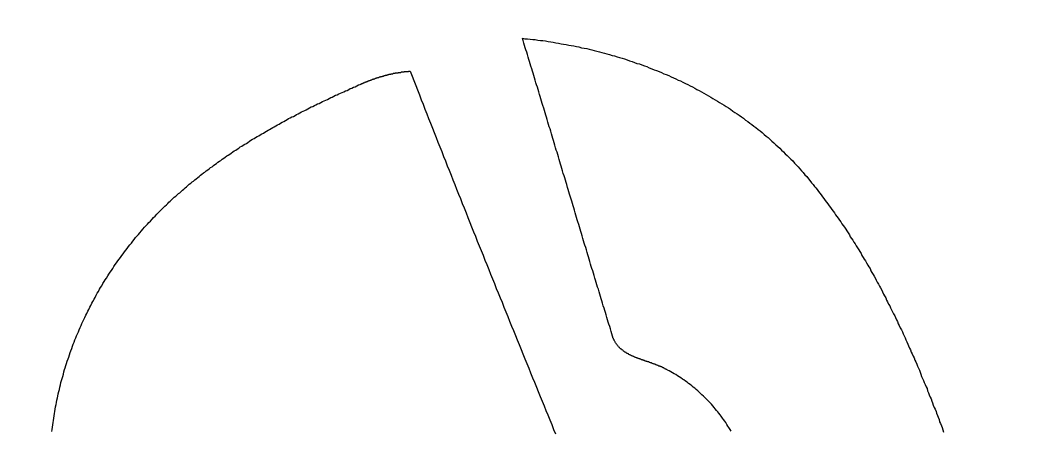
# Model space of a CAD drawing. Extents: x 0 to 712, y 0 to 505.
# Drawn here: x 155.54 to 165.44, y 428.98 to 432.96 of the extents above; entities that cross this region are included whole.
import ezdxf

# ---------------------------------------------------------------- set-up
doc = ezdxf.new("R2010")
doc.units = 0
doc.layers.add('GRAVIRANJE', color=3, linetype='CONTINUOUS')
doc.layers.add('IZREZ', color=7, linetype='CONTINUOUS')

msp = doc.modelspace()

# ---------------------------------------------------------------- linework, layer by layer
at = {"layer": 'GRAVIRANJE'}
for points in [[(162.4322, 428.9771), (162.4222, 428.9946), (162.4122, 429.012), (162.4022, 429.025), (162.3917, 429.0425), (162.3813, 429.0599), (162.3708, 429.073), (162.3599, 429.0904), (162.349, 429.1035), (162.3377, 429.1209), (162.3264, 429.1339), (162.3146, 429.1514), (162.3033, 429.1644), (162.2911, 429.1775), (162.2793, 429.1949), (162.2671, 429.208), (162.2549, 429.2211), (162.2423, 429.2385), (162.2297, 429.2516), (162.2166, 429.2646), (162.204, 429.2777), (162.1909, 429.2908), (162.1774, 429.3038), (162.1639, 429.3169), (162.1504, 429.33), (162.1365, 429.343), (162.1225, 429.3561), (162.1086, 429.3692), (162.0942, 429.3822), (162.0798, 429.3953), (162.0654, 429.404), (162.0506, 429.4171), (162.0363, 429.4302), (162.021, 429.4389), (162.0062, 429.4519), (161.991, 429.4606), (161.9753, 429.4737), (161.96, 429.4824), (161.9444, 429.4955), (161.9282, 429.5042), (161.9126, 429.5129), (161.8964, 429.526), (161.8803, 429.5347), (161.8638, 429.5434), (161.8472, 429.5521), (161.8307, 429.5608), (161.8141, 429.5695), (161.8098, 429.5739), (161.8054, 429.5739), (161.801, 429.5783), (161.7967, 429.5783), (161.7923, 429.5826), (161.788, 429.5826), (161.7832, 429.587), (161.7788, 429.5913), (161.774, 429.5913), (161.7697, 429.5957), (161.7649, 429.5957), (161.7601, 429.6), (161.7553, 429.6), (161.7505, 429.6044), (161.7457, 429.6044), (161.7409, 429.6087), (161.7361, 429.6087), (161.7313, 429.6087), (161.7261, 429.6131), (161.7213, 429.6131), (161.7165, 429.6175), (161.7113, 429.6175), (161.7065, 429.6218), (161.7013, 429.6218), (161.6961, 429.6262), (161.6913, 429.6262), (161.686, 429.6262), (161.6808, 429.6305), (161.676, 429.6305), (161.6708, 429.6349), (161.6656, 429.6349), (161.6603, 429.6392), (161.6551, 429.6392), (161.6499, 429.6392), (161.6447, 429.6436), (161.6394, 429.6436), (161.6342, 429.648), (161.629, 429.648), (161.6238, 429.648), (161.6185, 429.6523), (161.6133, 429.6523), (161.6081, 429.6567), (161.6028, 429.6567), (161.5976, 429.6567), (161.5924, 429.661), (161.5872, 429.661), (161.5819, 429.6654), (161.5767, 429.6654), (161.5715, 429.6697), (161.5663, 429.6697), (161.561, 429.6697), (161.5558, 429.6741), (161.5506, 429.6741), (161.5458, 429.6784), (161.5406, 429.6784), (161.5353, 429.6828), (161.5301, 429.6828), (161.5249, 429.6828), (161.5201, 429.6872), (161.5149, 429.6872), (161.5096, 429.6915), (161.5048, 429.6915), (161.4996, 429.6959), (161.4948, 429.6959), (161.49, 429.7002), (161.4848, 429.7002), (161.48, 429.7046), (161.4752, 429.7046), (161.47, 429.7089), (161.4652, 429.7089), (161.4604, 429.7133), (161.4556, 429.7133), (161.4513, 429.7176), (161.4465, 429.7176), (161.4417, 429.722), (161.4369, 429.7264), (161.4325, 429.7264), (161.4277, 429.7307), (161.4234, 429.7307), (161.419, 429.7351), (161.4147, 429.7394), (161.4103, 429.7394), (161.406, 429.7438), (161.4016, 429.7438), (161.3972, 429.7481), (161.3929, 429.7525), (161.389, 429.7525), (161.3846, 429.7569), (161.3807, 429.7612), (161.3768, 429.7656), (161.3728, 429.7656), (161.3689, 429.7699), (161.365, 429.7743), (161.3611, 429.7743), (161.3576, 429.7786), (161.3537, 429.783), (161.3502, 429.7873), (161.3467, 429.7917), (161.3432, 429.7917), (161.3397, 429.7961), (161.3367, 429.8004), (161.3332, 429.8048), (161.3302, 429.8091), (161.3267, 429.8135), (161.3236, 429.8178), (161.3206, 429.8222), (161.318, 429.8265), (161.3149, 429.8309), (161.3123, 429.8353), (161.3092, 429.8396), (161.3066, 429.844), (161.304, 429.8483), (161.3018, 429.8527), (161.2992, 429.857), (161.2971, 429.8614), (161.2949, 429.8658), (161.2927, 429.8701), (161.2905, 429.8745), (161.2883, 429.8788), (161.2866, 429.8832), (161.2849, 429.8919), (161.2831, 429.8962), (161.2814, 429.9006), (161.2796, 429.905), (161.2783, 429.9137), (161.277, 429.918), (161.2757, 429.9224), (161.2687, 429.9442), (161.2618, 429.9703), (161.2548, 429.9921), (161.2478, 430.0139), (161.2409, 430.0356), (161.2339, 430.0574), (161.2269, 430.0792), (161.2204, 430.1053), (161.2134, 430.1271), (161.2064, 430.1489), (161.1995, 430.1707), (161.1925, 430.1925), (161.1855, 430.2186), (161.179, 430.2404), (161.172, 430.2621), (161.1651, 430.2839), (161.1581, 430.3057), (161.1511, 430.3275), (161.1446, 430.3536), (161.1376, 430.3754), (161.1307, 430.3972), (161.1241, 430.419), (161.1171, 430.4407), (161.1102, 430.4625), (161.1032, 430.4887), (161.0967, 430.5104), (161.0897, 430.5322), (161.0827, 430.554), (161.0762, 430.5758), (161.0692, 430.5976), (161.0623, 430.6237), (161.0557, 430.6455), (161.0488, 430.6673), (161.0418, 430.689), (161.0353, 430.7108), (161.0283, 430.737), (161.0218, 430.7587), (161.0148, 430.7805), (161.0078, 430.8023), (161.0013, 430.8241), (160.9943, 430.8459), (160.9878, 430.872), (160.9808, 430.8938), (160.9738, 430.9155), (160.9673, 430.9373), (160.9603, 430.9591), (160.9538, 430.9809), (160.9468, 431.007), (160.9403, 431.0288), (160.9333, 431.0506), (160.9264, 431.0724), (160.9198, 431.0941), (160.9129, 431.1203), (160.9063, 431.1421), (160.8993, 431.1638), (160.8928, 431.1856), (160.8858, 431.2074), (160.8793, 431.2292), (160.8723, 431.2553), (160.8654, 431.2771), (160.8588, 431.2989), (160.8519, 431.3207), (160.8453, 431.3424), (160.8384, 431.3686), (160.8318, 431.3904), (160.8249, 431.4121), (160.8183, 431.4339), (160.8114, 431.4557), (160.8048, 431.4775), (160.7979, 431.5036), (160.7909, 431.5254), (160.7843, 431.5472), (160.7774, 431.5689), (160.7708, 431.5907), (160.7639, 431.6125), (160.7573, 431.6386), (160.7504, 431.6604), (160.7438, 431.6822), (160.7369, 431.704), (160.7299, 431.7258), (160.7234, 431.7519), (160.7164, 431.7737), (160.7099, 431.7955), (160.7029, 431.8172), (160.6959, 431.839), (160.6894, 431.8608), (160.6824, 431.8869), (160.6759, 431.9087), (160.6689, 431.9305), (160.6619, 431.9523), (160.6554, 431.9741), (160.6484, 432.0002), (160.6415, 432.022), (160.6349, 432.0438), (160.628, 432.0655), (160.621, 432.0873), (160.6145, 432.1091), (160.6075, 432.1352), (160.6005, 432.157), (160.594, 432.1788), (160.587, 432.2006), (160.5801, 432.2223), (160.5731, 432.2441), (160.5665, 432.2703), (160.5596, 432.292), (160.5526, 432.3138), (160.5456, 432.3356), (160.5391, 432.3574), (160.5321, 432.3835), (160.5252, 432.4053), (160.5182, 432.4271), (160.5112, 432.4489), (160.5047, 432.4706), (160.4977, 432.4924), (160.4908, 432.5186), (160.4838, 432.5403), (160.4768, 432.5621), (160.4698, 432.5839), (160.4629, 432.6057), (160.4559, 432.6318), (160.4494, 432.6536), (160.4424, 432.6754), (160.4354, 432.6972), (160.4285, 432.7189), (160.4215, 432.7407), (160.4145, 432.7668), (160.4076, 432.7886), (160.4324, 432.7843), (160.4576, 432.7843), (160.4825, 432.7799), (160.5073, 432.7756), (160.5326, 432.7756), (160.5574, 432.7712), (160.5827, 432.7668), (160.6075, 432.7668), (160.6328, 432.7625), (160.6576, 432.7581), (160.6824, 432.7538), (160.7077, 432.7494), (160.7325, 432.7451), (160.7573, 432.7407), (160.7826, 432.7364), (160.8074, 432.732), (160.8323, 432.7276), (160.8571, 432.7233), (160.8824, 432.7189), (160.9072, 432.7146), (160.932, 432.7102), (160.9568, 432.7059), (160.9817, 432.6972), (161.0065, 432.6928), (161.0313, 432.6884), (161.0557, 432.6841), (161.0806, 432.6754), (161.1054, 432.671), (161.1298, 432.6623), (161.1546, 432.6579), (161.179, 432.6492), (161.2038, 432.6449), (161.2282, 432.6362), (161.2526, 432.6318), (161.2774, 432.6231), (161.3018, 432.6187), (161.3262, 432.61), (161.3506, 432.6013), (161.3746, 432.597), (161.399, 432.5883), (161.4234, 432.5795), (161.4473, 432.5708), (161.4717, 432.5621), (161.4957, 432.5534), (161.5196, 432.5447), (161.5436, 432.5403), (161.5676, 432.5316), (161.5915, 432.5229), (161.6155, 432.5142), (161.639, 432.5011), (161.663, 432.4924), (161.6865, 432.4837), (161.71, 432.475), (161.734, 432.4663), (161.757, 432.4576), (161.7806, 432.4445), (161.8041, 432.4358), (161.8272, 432.4271), (161.8507, 432.414), (161.8738, 432.4053), (161.8969, 432.3966), (161.92, 432.3835), (161.943, 432.3748), (161.9657, 432.3617), (161.9888, 432.3487), (162.0114, 432.34), (162.0341, 432.3269), (162.0567, 432.3182), (162.0794, 432.3051), (162.1016, 432.292), (162.1243, 432.2833), (162.1465, 432.2703), (162.1687, 432.2572), (162.1909, 432.2441), (162.2127, 432.2311), (162.2349, 432.218), (162.2567, 432.2049), (162.2785, 432.1919), (162.3002, 432.1788), (162.3216, 432.1657), (162.3434, 432.1527), (162.3647, 432.1396), (162.3861, 432.1265), (162.4074, 432.1134), (162.4283, 432.1004), (162.4496, 432.083), (162.4706, 432.0699), (162.4915, 432.0568), (162.5119, 432.0438), (162.5328, 432.0263), (162.5533, 432.0133), (162.5738, 431.9958), (162.5943, 431.9828), (162.6143, 431.9653), (162.6343, 431.9523), (162.6544, 431.9349), (162.6744, 431.9218), (162.694, 431.9044), (162.7136, 431.8913), (162.7332, 431.8739), (162.7528, 431.8564), (162.772, 431.839), (162.7916, 431.826), (162.8103, 431.8085), (162.8295, 431.7911), (162.8482, 431.7737), (162.867, 431.7563), (162.8857, 431.7388), (162.9044, 431.7214), (162.9227, 431.704), (162.941, 431.6866), (162.9589, 431.6691), (162.9767, 431.6517), (162.9946, 431.6343), (163.0124, 431.6169), (163.0303, 431.5994), (163.0477, 431.5777), (163.0647, 431.5602), (163.0821, 431.5428), (163.0991, 431.521), (163.1161, 431.5036), (163.1327, 431.4862), (163.1492, 431.4644), (163.1666, 431.447), (163.1841, 431.4252), (163.1971, 431.4078), (163.2146, 431.386), (163.2276, 431.3686), (163.2407, 431.3511), (163.2538, 431.3381), (163.2668, 431.3207), (163.2799, 431.3032), (163.293, 431.2858), (163.306, 431.2684), (163.3191, 431.251), (163.3322, 431.2335), (163.3452, 431.2161), (163.3583, 431.1987), (163.3714, 431.1813), (163.3844, 431.1638), (163.3975, 431.1464), (163.4106, 431.129), (163.4236, 431.1116), (163.4367, 431.0941), (163.4454, 431.0767), (163.4585, 431.0593), (163.4716, 431.0419), (163.4846, 431.0244), (163.4977, 431.007), (163.5064, 430.9896), (163.5195, 430.9722), (163.5325, 430.9548), (163.5456, 430.9373), (163.5543, 430.9199), (163.5674, 430.9025), (163.5805, 430.8807), (163.5892, 430.8633), (163.6022, 430.8459), (163.6153, 430.8284), (163.624, 430.811), (163.6371, 430.7936), (163.6458, 430.7762), (163.6589, 430.7544), (163.6719, 430.737), (163.6807, 430.7195), (163.6937, 430.7021), (163.7024, 430.6803), (163.7155, 430.6629), (163.7242, 430.6455), (163.7373, 430.6281), (163.746, 430.6106), (163.7591, 430.5888), (163.7678, 430.5714), (163.7808, 430.554), (163.7896, 430.5322), (163.7983, 430.5148), (163.8113, 430.4974), (163.82, 430.4799), (163.8331, 430.4582), (163.8418, 430.4407), (163.8505, 430.4233), (163.8636, 430.4015), (163.8723, 430.3841), (163.881, 430.3667), (163.8941, 430.3449), (163.9028, 430.3275), (163.9115, 430.3057), (163.9202, 430.2883), (163.9333, 430.2709), (163.942, 430.2491), (163.9507, 430.2317), (163.9594, 430.2099), (163.9725, 430.1925), (163.9812, 430.175), (163.9899, 430.1532), (163.9986, 430.1358), (164.0074, 430.114), (164.0204, 430.0966), (164.0291, 430.0792), (164.0378, 430.0574), (164.0466, 430.04), (164.0553, 430.0182), (164.064, 430.0008), (164.0727, 429.979), (164.0858, 429.9616), (164.0945, 429.9398), (164.1032, 429.9224), (164.1119, 429.9006), (164.1206, 429.8832), (164.1293, 429.8614), (164.138, 429.844), (164.1467, 429.8222), (164.1555, 429.8048), (164.1642, 429.783), (164.1729, 429.7656), (164.1816, 429.7438), (164.1903, 429.7264), (164.199, 429.7046), (164.2077, 429.6872), (164.2164, 429.6654), (164.2252, 429.648), (164.2339, 429.6262), (164.2426, 429.6087), (164.2513, 429.587), (164.26, 429.5695), (164.2687, 429.5478), (164.2731, 429.5303), (164.2818, 429.5086), (164.2905, 429.4868), (164.2992, 429.4694), (164.3079, 429.4476), (164.3166, 429.4302), (164.3253, 429.4084), (164.3341, 429.3909), (164.3384, 429.3692), (164.3471, 429.3474), (164.3558, 429.33), (164.3645, 429.3082), (164.3733, 429.2908), (164.382, 429.269), (164.3863, 429.2516), (164.395, 429.2298), (164.4037, 429.208), (164.4125, 429.1906), (164.4212, 429.1688), (164.4255, 429.1514), (164.4342, 429.1296), (164.443, 429.1122), (164.4517, 429.0904), (164.456, 429.0686), (164.4647, 429.0512), (164.4734, 429.0294), (164.4822, 429.012), (164.4865, 428.9902), (164.4952, 428.9684)], [(155.8425, 428.9728), (155.8451, 428.9946), (155.8477, 429.0163), (155.8507, 429.0381), (155.8534, 429.0599), (155.8564, 429.0817), (155.8599, 429.1035), (155.8629, 429.1252), (155.8669, 429.147), (155.8703, 429.1688), (155.8743, 429.1906), (155.8782, 429.2124), (155.8821, 429.2341), (155.8865, 429.2559), (155.8904, 429.2777), (155.8952, 429.2995), (155.8995, 429.3169), (155.9043, 429.3387), (155.9091, 429.3605), (155.9143, 429.3822), (155.9196, 429.404), (155.9248, 429.4258), (155.93, 429.4476), (155.9357, 429.4694), (155.9413, 429.4868), (155.947, 429.5086), (155.9531, 429.5303), (155.9592, 429.5521), (155.9653, 429.5739), (155.9718, 429.5913), (155.9784, 429.6131), (155.9849, 429.6349), (155.9914, 429.6567), (155.9984, 429.6784), (156.0054, 429.6959), (156.0124, 429.7176), (156.0198, 429.7394), (156.0272, 429.7569), (156.0346, 429.7786), (156.042, 429.8004), (156.0498, 429.8222), (156.0577, 429.8396), (156.0655, 429.8614), (156.0738, 429.8832), (156.082, 429.9006), (156.0903, 429.9224), (156.0986, 429.9398), (156.1073, 429.9616), (156.116, 429.9834), (156.1252, 430.0008), (156.1339, 430.0226), (156.143, 430.04), (156.1522, 430.0618), (156.1613, 430.0792), (156.1709, 430.101), (156.1805, 430.1184), (156.1901, 430.1402), (156.2001, 430.1576), (156.2097, 430.1794), (156.2197, 430.1968), (156.2302, 430.2186), (156.2402, 430.236), (156.2506, 430.2578), (156.2611, 430.2752), (156.2715, 430.297), (156.2824, 430.3144), (156.2933, 430.3318), (156.3042, 430.3536), (156.3151, 430.371), (156.3264, 430.3885), (156.3377, 430.4103), (156.3491, 430.4277), (156.3604, 430.4451), (156.3722, 430.4625), (156.3839, 430.4843), (156.3957, 430.5017), (156.4074, 430.5192), (156.4196, 430.5366), (156.4318, 430.554), (156.444, 430.5758), (156.4562, 430.5932), (156.4689, 430.6106), (156.4815, 430.6281), (156.4941, 430.6455), (156.5068, 430.6629), (156.5198, 430.6803), (156.5329, 430.6977), (156.546, 430.7152), (156.559, 430.7326), (156.5725, 430.75), (156.5856, 430.7674), (156.5991, 430.7849), (156.613, 430.8023), (156.6265, 430.8197), (156.6405, 430.8371), (156.6544, 430.8546), (156.6684, 430.872), (156.6823, 430.8851), (156.6967, 430.9025), (156.7111, 430.9199), (156.7254, 430.9373), (156.7398, 430.9548), (156.7546, 430.9678), (156.769, 430.9852), (156.7838, 431.0027), (156.7986, 431.0157), (156.8139, 431.0332), (156.8287, 431.0506), (156.8439, 431.0637), (156.8592, 431.0811), (156.8748, 431.0985), (156.8901, 431.1116), (156.9058, 431.129), (156.9214, 431.1421), (156.9371, 431.1595), (156.9528, 431.1726), (156.9654, 431.1856), (156.9781, 431.1987), (156.9911, 431.2074), (157.0038, 431.2205), (157.0168, 431.2335), (157.0299, 431.2466), (157.043, 431.2553), (157.056, 431.2684), (157.0691, 431.2815), (157.0822, 431.2902), (157.0953, 431.3032), (157.1088, 431.3163), (157.1218, 431.325), (157.1353, 431.3381), (157.1484, 431.3468), (157.1619, 431.3599), (157.1754, 431.3729), (157.1889, 431.3816), (157.2024, 431.3947), (157.2159, 431.4034), (157.2299, 431.4165), (157.2434, 431.4252), (157.2569, 431.4383), (157.2708, 431.447), (157.2843, 431.46), (157.2982, 431.4688), (157.3122, 431.4818), (157.3261, 431.4905), (157.3401, 431.5036), (157.354, 431.5123), (157.3679, 431.521), (157.3819, 431.5341), (157.3963, 431.5428), (157.4102, 431.5559), (157.4246, 431.5646), (157.4385, 431.5733), (157.4529, 431.5864), (157.4668, 431.5951), (157.4812, 431.6038), (157.4956, 431.6169), (157.5099, 431.6256), (157.5243, 431.6343), (157.5387, 431.6474), (157.5531, 431.6561), (157.5679, 431.6648), (157.5823, 431.6735), (157.5971, 431.6866), (157.6114, 431.6953), (157.6262, 431.704), (157.6406, 431.7127), (157.6554, 431.7214), (157.6702, 431.7345), (157.6846, 431.7432), (157.6994, 431.7519), (157.7142, 431.7606), (157.7291, 431.7693), (157.7443, 431.778), (157.7591, 431.7911), (157.7739, 431.7998), (157.7887, 431.8085), (157.804, 431.8172), (157.8188, 431.826), (157.8336, 431.8347), (157.8488, 431.8434), (157.8641, 431.8521), (157.8789, 431.8608), (157.8941, 431.8695), (157.9094, 431.8782), (157.9246, 431.8869), (157.9394, 431.8956), (157.9547, 431.9044), (157.9699, 431.9131), (157.9852, 431.9218), (158.0004, 431.9305), (158.0161, 431.9392), (158.0314, 431.9479), (158.0466, 431.9566), (158.0618, 431.9653), (158.0775, 431.9741), (158.0928, 431.9828), (158.108, 431.9915), (158.1237, 432.0002), (158.139, 432.0089), (158.1546, 432.0176), (158.1703, 432.0263), (158.1856, 432.0307), (158.2012, 432.0394), (158.2169, 432.0481), (158.2322, 432.0568), (158.2479, 432.0655), (158.2635, 432.0742), (158.2792, 432.083), (158.2949, 432.0873), (158.3106, 432.096), (158.3263, 432.1047), (158.3419, 432.1134), (158.3576, 432.1222), (158.3733, 432.1265), (158.389, 432.1352), (158.4047, 432.1439), (158.4203, 432.1527), (158.4365, 432.157), (158.4521, 432.1657), (158.4678, 432.1744), (158.4835, 432.1831), (158.4996, 432.1875), (158.5153, 432.1962), (158.531, 432.2049), (158.5471, 432.2136), (158.5628, 432.218), (158.5789, 432.2267), (158.5946, 432.2354), (158.6107, 432.2398), (158.6264, 432.2485), (158.6425, 432.2572), (158.6582, 432.2616), (158.6743, 432.2703), (158.69, 432.279), (158.7061, 432.2833), (158.7218, 432.292), (158.7379, 432.3008), (158.754, 432.3051), (158.7697, 432.3138), (158.7858, 432.3182), (158.8019, 432.3269), (158.8176, 432.3356), (158.8337, 432.34), (158.8372, 432.3443), (158.8407, 432.3443), (158.8446, 432.3443), (158.8481, 432.3487), (158.8516, 432.3487), (158.8551, 432.3487), (158.859, 432.353), (158.8625, 432.353), (158.866, 432.3574), (158.8695, 432.3574), (158.8734, 432.3574), (158.8769, 432.3617), (158.8803, 432.3617), (158.8843, 432.3617), (158.8877, 432.3661), (158.8917, 432.3661), (158.8952, 432.3661), (158.8986, 432.3705), (158.9026, 432.3705), (158.906, 432.3705), (158.91, 432.3748), (158.9134, 432.3748), (158.9174, 432.3748), (158.9209, 432.3792), (158.9248, 432.3792), (158.9283, 432.3792), (158.9322, 432.3835), (158.9357, 432.3835), (158.9396, 432.3835), (158.9431, 432.3879), (158.947, 432.3879), (158.9505, 432.3879), (158.9544, 432.3922), (158.9583, 432.3922), (158.9618, 432.3922), (158.9657, 432.3966), (158.9692, 432.3966), (158.9731, 432.3966), (158.977, 432.3966), (158.9805, 432.4009), (158.9844, 432.4009), (158.9884, 432.4009), (158.9919, 432.4053), (158.9958, 432.4053), (158.9997, 432.4053), (159.0032, 432.4097), (159.0071, 432.4097), (159.011, 432.4097), (159.0149, 432.4097), (159.0184, 432.414), (159.0223, 432.414), (159.0263, 432.414), (159.0302, 432.414), (159.0337, 432.4184), (159.0376, 432.4184), (159.0415, 432.4184), (159.0454, 432.4184), (159.0489, 432.4227), (159.0528, 432.4227), (159.0568, 432.4227), (159.0607, 432.4227), (159.0646, 432.4271), (159.0685, 432.4271), (159.072, 432.4271), (159.0759, 432.4271), (159.0798, 432.4314), (159.0838, 432.4314), (159.0877, 432.4314), (159.0916, 432.4314), (159.0955, 432.4314), (159.0994, 432.4358), (159.1029, 432.4358), (159.1069, 432.4358), (159.1108, 432.4358), (159.1147, 432.4401), (159.1186, 432.4401), (159.1225, 432.4401), (159.1265, 432.4401), (159.1304, 432.4401), (159.1343, 432.4445), (159.1382, 432.4445), (159.1421, 432.4445), (159.1461, 432.4445), (159.15, 432.4445), (159.1539, 432.4489), (159.1578, 432.4489), (159.1617, 432.4489), (159.1657, 432.4489), (159.1696, 432.4489), (159.1735, 432.4489), (159.1774, 432.4532), (159.1813, 432.4532), (159.1853, 432.4532), (159.1892, 432.4532), (159.1931, 432.4532), (159.197, 432.4532), (159.2009, 432.4532), (159.2049, 432.4576), (159.2088, 432.4576), (159.2127, 432.4576), (159.2166, 432.4576), (159.2205, 432.4576), (159.2245, 432.4576), (159.2284, 432.4576), (159.2323, 432.4619), (159.2362, 432.4619), (159.2401, 432.4619), (159.2441, 432.4619), (159.248, 432.4619), (159.2519, 432.4619), (159.2558, 432.4619), (159.2597, 432.4619), (159.2641, 432.4663), (159.268, 432.4663), (159.2719, 432.4663), (159.2759, 432.4663), (159.2798, 432.4663), (159.2837, 432.4663), (159.2876, 432.4663), (159.2915, 432.4663), (159.2955, 432.4663), (159.2994, 432.4663), (159.3033, 432.4663), (159.3072, 432.4706), (159.3111, 432.4706), (159.3155, 432.4706), (159.3194, 432.4706), (159.3373, 432.4227), (159.3547, 432.3792), (159.3726, 432.3312), (159.3904, 432.2877), (159.4083, 432.2398), (159.4261, 432.1919), (159.4444, 432.1483), (159.4623, 432.1004), (159.4802, 432.0568), (159.498, 432.0089), (159.5159, 431.9653), (159.5342, 431.9174), (159.552, 431.8739), (159.5699, 431.826), (159.5882, 431.7824), (159.6061, 431.7345), (159.6243, 431.6909), (159.6422, 431.643), (159.6605, 431.5994), (159.6784, 431.5515), (159.6967, 431.508), (159.715, 431.46), (159.7328, 431.4165), (159.7511, 431.3686), (159.7694, 431.325), (159.7877, 431.2771), (159.8056, 431.2335), (159.8239, 431.1856), (159.8421, 431.1421), (159.8604, 431.0941), (159.8787, 431.0506), (159.897, 431.0027), (159.9153, 430.9591), (159.9336, 430.9112), (159.9519, 430.8676), (159.9702, 430.8197), (159.9885, 430.7762), (160.0068, 430.7282), (160.0255, 430.6847), (160.0438, 430.6368), (160.0621, 430.5932), (160.0804, 430.5453), (160.0992, 430.5017), (160.1174, 430.4538), (160.1357, 430.4103), (160.154, 430.3623), (160.1728, 430.3188), (160.1911, 430.2709), (160.2098, 430.2273), (160.2281, 430.1794), (160.2464, 430.1358), (160.2651, 430.0879), (160.2834, 430.0443), (160.3021, 429.9964), (160.3204, 429.9529), (160.3392, 429.905), (160.3575, 429.8614), (160.3762, 429.8178), (160.3945, 429.7699), (160.4132, 429.7264), (160.4319, 429.6784), (160.4502, 429.6349), (160.469, 429.587), (160.4873, 429.5434), (160.506, 429.4955), (160.5247, 429.4519), (160.543, 429.404), (160.5618, 429.3605), (160.5805, 429.3125), (160.5988, 429.269), (160.6175, 429.2211), (160.6362, 429.1775), (160.6545, 429.1339), (160.6733, 429.086), (160.692, 429.0425), (160.7107, 428.9946), (160.729, 428.951)]]:
    msp.add_lwpolyline(points, dxfattribs=at)
at = {"layer": 'IZREZ'}
msp.add_open_spline([(354.5236, 83.816), (356.5535, 83.8994), (358.5834, 83.9828), (360.6133, 84.0662), (360.6133, 87.4166), (360.6133, 90.7671), (360.6133, 94.1175), (358.5834, 94.2009), (356.5535, 94.2842), (354.5236, 94.3676), (354.5236, 100.3256), (354.5236, 106.2835), (354.5236, 112.2415), (354.5236, 112.3854), (354.5236, 112.5293), (354.5236, 112.6733), (352.1841, 112.6733), (349.8446, 112.6733), (347.5051, 112.6733), (347.5051, 112.2296), (347.5051, 111.7859), (347.5051, 111.3422), (346.7718, 111.3422), (346.0385, 111.3422), (345.3052, 111.3422), (345.3052, 111.8087), (345.3052, 112.2752), (345.3052, 112.7417), (344.8243, 112.7417), (344.3433, 112.7417), (343.8624, 112.7417), (343.8624, 113.6666), (343.8624, 114.5914), (343.8624, 115.5163), (344.3433, 115.5163), (344.8243, 115.5163), (345.3052, 115.5163), (345.3052, 115.983), (345.3052, 116.4498), (345.3052, 116.9165), (346.0385, 116.9165), (346.7718, 116.9165), (347.5051, 116.9165), (347.5051, 116.4498), (347.5051, 115.983), (347.5051, 115.5163), (349.8446, 115.5163), (352.1841, 115.5163), (354.5236, 115.5163), (354.5236, 115.6831), (354.5236, 115.8498), (354.5236, 116.0166), (354.5236, 121.9467), (354.5236, 127.8769), (354.5236, 133.8071), (356.5535, 133.8905), (358.5834, 133.9739), (360.6133, 134.0572), (360.6133, 137.4109), (360.6133, 140.7645), (360.6133, 144.1181), (358.5834, 144.2015), (356.5535, 144.2849), (354.5236, 144.3682), (354.5236, 168.0914), (354.5236, 191.8145), (354.5236, 215.5376), (356.5535, 215.621), (358.5834, 215.7044), (360.6133, 215.7878), (360.6133, 219.1333), (360.6133, 222.4788), (360.6133, 225.8243), (358.5834, 225.9077), (356.5535, 225.991), (354.5236, 226.0744), (354.5236, 232.0128), (354.5236, 237.9512), (354.5236, 243.8897), (354.5236, 244.0562), (354.5236, 244.2227), (354.5236, 244.3892), (352.1841, 244.3892), (349.8446, 244.3892), (347.5051, 244.3892), (347.5051, 243.9227), (347.5051, 243.4562), (347.5051, 242.9897), (346.7718, 242.9897), (346.0385, 242.9897), (345.3052, 242.9897), (345.3052, 243.4562), (345.3052, 243.9227), (345.3052, 244.3892), (344.8243, 244.3892), (344.3433, 244.3892), (343.8624, 244.3892), (343.8624, 245.3445), (343.8624, 246.2998), (343.8624, 247.2552), (344.3433, 247.2552), (344.8243, 247.2552), (345.3052, 247.2552), (345.3052, 247.7218), (345.3052, 248.1884), (345.3052, 248.655), (346.0385, 248.655), (346.7718, 248.655), (347.5051, 248.655), (347.5051, 248.1884), (347.5051, 247.7218), (347.5051, 247.2552), (349.8446, 247.2552), (352.1841, 247.2552), (354.5236, 247.2552), (354.5236, 247.422), (354.5236, 247.5889), (354.5236, 247.7558), (354.5236, 253.685), (354.5236, 259.6143), (354.5236, 265.5435), (356.5535, 265.6269), (358.5834, 265.7103), (360.6133, 265.7936), (360.6133, 269.1426), (360.6133, 272.4915), (360.6133, 275.8404), (358.5834, 275.9238), (356.5535, 276.0072), (354.5236, 276.0905), (354.5236, 300.63), (354.5236, 325.1694), (354.5236, 349.7089), (356.5535, 349.7923), (358.5834, 349.8756), (360.6133, 349.959), (360.6133, 353.3203), (360.6133, 356.6815), (360.6133, 360.0428), (358.5834, 360.1262), (356.5535, 360.2096), (354.5236, 360.2929), (354.5236, 366.2142), (354.5236, 372.1354), (354.5236, 378.0567), (354.5236, 378.2231), (354.5236, 378.3895), (354.5236, 378.5559), (352.1841, 378.5559), (349.8446, 378.5559), (347.5051, 378.5559), (347.5051, 378.0894), (347.5051, 377.6229), (347.5051, 377.1564), (346.7718, 377.1564), (346.0385, 377.1564), (345.3052, 377.1564), (345.3052, 377.6229), (345.3052, 378.0894), (345.3052, 378.5559), (344.8243, 378.5559), (344.3433, 378.5559), (343.8624, 378.5559), (343.8624, 379.5101), (343.8624, 380.4644), (343.8624, 381.4187), (344.3433, 381.4187), (344.8243, 381.4187), (345.3052, 381.4187), (345.3052, 381.8854), (345.3052, 382.3521), (345.3052, 382.8188), (346.0385, 382.8188), (346.7718, 382.8188), (347.5051, 382.8188), (347.5051, 382.3521), (347.5051, 381.8854), (347.5051, 381.4187), (349.8446, 381.4187), (352.1841, 381.4187), (354.5236, 381.4187), (354.5236, 381.5854), (354.5236, 381.7522), (354.5236, 381.9189), (354.5236, 387.8542), (354.5236, 393.7894), (354.5236, 399.7247), (356.5535, 399.808), (358.5834, 399.8914), (360.6133, 399.9748), (360.6133, 403.3204), (360.6133, 406.666), (360.6133, 410.0117), (358.5834, 410.095), (356.5535, 410.1784), (354.5236, 410.2618), (354.5236, 437.6284), (354.5236, 464.9951), (354.5236, 492.3617), (346.9028, 492.3617), (339.282, 492.3617), (331.6612, 492.3617), (329.7156, 492.3617), (327.1001, 493.5777), (325.8488, 495.065), (324.561, 496.5963), (323.2733, 498.1276), (321.9855, 499.6589), (320.7349, 501.1452), (318.1194, 502.3622), (316.1728, 502.3622), (232.9236, 502.3622), (149.6744, 502.3622), (66.4252, 502.3622), (64.4785, 502.3622), (61.8638, 501.1452), (60.6132, 499.6589), (59.3254, 498.1276), (58.0377, 496.5963), (56.7499, 495.065), (55.4979, 493.5777), (52.8824, 492.3617), (50.9372, 492.3617), (43.3707, 492.3617), (35.8042, 492.3617), (28.2377, 492.3617), (28.2377, 469.0284), (28.2377, 445.695), (28.2377, 422.3617), (28.2377, 418.3284), (28.2377, 414.2951), (28.2377, 410.2618), (26.2078, 410.1784), (24.1779, 410.095), (22.148, 410.0117), (22.148, 406.666), (22.148, 403.3204), (22.148, 399.9748), (24.1779, 399.8914), (26.2078, 399.808), (28.2377, 399.7247), (28.2377, 393.7894), (28.2377, 387.8542), (28.2377, 381.9189), (28.2377, 381.7522), (28.2377, 381.5854), (28.2377, 381.4187), (30.5771, 381.4187), (32.9165, 381.4187), (35.2558, 381.4187), (35.2558, 381.8854), (35.2558, 382.3521), (35.2558, 382.8188), (35.9893, 382.8188), (36.7227, 382.8188), (37.4561, 382.8188), (37.4561, 382.3521), (37.4561, 381.8854), (37.4561, 381.4187), (37.937, 381.4187), (38.4178, 381.4187), (38.8986, 381.4187), (38.8986, 380.4644), (38.8986, 379.5101), (38.8986, 378.5559), (38.4178, 378.5559), (37.937, 378.5559), (37.4561, 378.5559), (37.4561, 378.0894), (37.4561, 377.6229), (37.4561, 377.1564), (36.7227, 377.1564), (35.9893, 377.1564), (35.2558, 377.1564), (35.2558, 377.6229), (35.2558, 378.0894), (35.2558, 378.5559), (32.9165, 378.5559), (30.5771, 378.5559), (28.2377, 378.5559), (28.2377, 378.3895), (28.2377, 378.2231), (28.2377, 378.0567), (28.2377, 372.1354), (28.2377, 366.2142), (28.2377, 360.2929), (26.2078, 360.2096), (24.1779, 360.1262), (22.148, 360.0428), (22.148, 356.6815), (22.148, 353.3203), (22.148, 349.959), (24.1779, 349.8756), (26.2078, 349.7923), (28.2377, 349.7089), (28.2377, 325.1694), (28.2377, 300.63), (28.2377, 276.0905), (26.2078, 276.0072), (24.1779, 275.9238), (22.148, 275.8404), (22.148, 272.4915), (22.148, 269.1426), (22.148, 265.7936), (24.1779, 265.7103), (26.2078, 265.6269), (28.2377, 265.5435), (28.2377, 259.6143), (28.2377, 253.685), (28.2377, 247.7558), (28.2377, 247.5889), (28.2377, 247.422), (28.2377, 247.2552), (30.5771, 247.2552), (32.9165, 247.2552), (35.2558, 247.2552), (35.2558, 247.7218), (35.2558, 248.1884), (35.2558, 248.655), (35.9893, 248.655), (36.7227, 248.655), (37.4561, 248.655), (37.4561, 248.1884), (37.4561, 247.7218), (37.4561, 247.2552), (37.937, 247.2552), (38.4178, 247.2552), (38.8986, 247.2552), (38.8986, 246.2998), (38.8986, 245.3445), (38.8986, 244.3892), (38.4178, 244.3892), (37.937, 244.3892), (37.4561, 244.3892), (37.4561, 243.9227), (37.4561, 243.4562), (37.4561, 242.9897), (36.7227, 242.9897), (35.9893, 242.9897), (35.2558, 242.9897), (35.2558, 243.4562), (35.2558, 243.9227), (35.2558, 244.3892), (32.9165, 244.3892), (30.5771, 244.3892), (28.2377, 244.3892), (28.2377, 244.2227), (28.2377, 244.0562), (28.2377, 243.8897), (28.2377, 237.9512), (28.2377, 232.0128), (28.2377, 226.0744), (26.2078, 225.991), (24.1779, 225.9077), (22.148, 225.8243), (22.148, 222.4787), (22.148, 219.133), (22.148, 215.7874), (24.1779, 215.704), (26.2078, 215.6206), (28.2377, 215.5373), (28.2377, 191.8142), (28.2377, 168.0912), (28.2377, 144.3682), (26.2078, 144.2849), (24.1779, 144.2015), (22.148, 144.1181), (22.148, 140.7646), (22.148, 137.4111), (22.148, 134.0576), (24.1779, 133.9742), (26.2078, 133.8908), (28.2377, 133.8075), (28.2377, 127.8773), (28.2377, 121.9471), (28.2377, 116.0169), (28.2377, 115.8501), (28.2377, 115.6834), (28.2377, 115.5167), (30.5771, 115.5167), (32.9165, 115.5167), (35.2558, 115.5167), (35.2558, 115.9834), (35.2558, 116.4501), (35.2558, 116.9168), (35.9893, 116.9168), (36.7227, 116.9168), (37.4561, 116.9168), (37.4561, 116.4501), (37.4561, 115.9834), (37.4561, 115.5167), (37.937, 115.5167), (38.4178, 115.5167), (38.8986, 115.5167), (38.8986, 114.5917), (38.8986, 113.6667), (38.8986, 112.7417), (38.4178, 112.7417), (37.937, 112.7417), (37.4561, 112.7417), (37.4561, 112.2752), (37.4561, 111.8087), (37.4561, 111.3422), (36.7227, 111.3422), (35.9893, 111.3422), (35.2558, 111.3422), (35.2558, 111.786), (35.2558, 112.2298), (35.2558, 112.6736), (32.9165, 112.6736), (30.5771, 112.6736), (28.2377, 112.6736), (28.2377, 112.5297), (28.2377, 112.3857), (28.2377, 112.2418), (28.2377, 106.2837), (28.2377, 100.3257), (28.2377, 94.3676), (26.2078, 94.2842), (24.1779, 94.2009), (22.148, 94.1175), (22.148, 90.7671), (22.148, 87.4166), (22.148, 84.0662), (24.1779, 83.9828), (26.2078, 83.8994), (28.2377, 83.816), (28.2377, 70.6487), (28.2377, 57.4814), (28.2377, 44.3141), (28.2377, 42.6659), (28.2377, 41.0178), (28.2377, 39.3696)], degree=3, knots=[0, 0, 0, 0, 1, 1, 1, 2, 2, 2, 3, 3, 3, 4, 4, 4, 5, 5, 5, 6, 6, 6, 7, 7, 7, 8, 8, 8, 9, 9, 9, 10, 10, 10, 11, 11, 11, 12, 12, 12, 13, 13, 13, 14, 14, 14, 15, 15, 15, 16, 16, 16, 17, 17, 17, 18, 18, 18, 19, 19, 19, 20, 20, 20, 21, 21, 21, 22, 22, 22, 23, 23, 23, 24, 24, 24, 25, 25, 25, 26, 26, 26, 27, 27, 27, 28, 28, 28, 29, 29, 29, 30, 30, 30, 31, 31, 31, 32, 32, 32, 33, 33, 33, 34, 34, 34, 35, 35, 35, 36, 36, 36, 37, 37, 37, 38, 38, 38, 39, 39, 39, 40, 40, 40, 41, 41, 41, 42, 42, 42, 43, 43, 43, 44, 44, 44, 45, 45, 45, 46, 46, 46, 47, 47, 47, 48, 48, 48, 49, 49, 49, 50, 50, 50, 51, 51, 51, 52, 52, 52, 53, 53, 53, 54, 54, 54, 55, 55, 55, 56, 56, 56, 57, 57, 57, 58, 58, 58, 59, 59, 59, 60, 60, 60, 61, 61, 61, 62, 62, 62, 63, 63, 63, 64, 64, 64, 65, 65, 65, 66, 66, 66, 67, 67, 67, 68, 68, 68, 69, 69, 69, 70, 70, 70, 71, 71, 71, 72, 72, 72, 73, 73, 73, 74, 74, 74, 75, 75, 75, 76, 76, 76, 77, 77, 77, 78, 78, 78, 79, 79, 79, 80, 80, 80, 81, 81, 81, 82, 82, 82, 83, 83, 83, 84, 84, 84, 85, 85, 85, 86, 86, 86, 87, 87, 87, 88, 88, 88, 89, 89, 89, 90, 90, 90, 91, 91, 91, 92, 92, 92, 93, 93, 93, 94, 94, 94, 95, 95, 95, 96, 96, 96, 97, 97, 97, 98, 98, 98, 99, 99, 99, 100, 100, 100, 101, 101, 101, 102, 102, 102, 103, 103, 103, 104, 104, 104, 105, 105, 105, 106, 106, 106, 107, 107, 107, 108, 108, 108, 109, 109, 109, 110, 110, 110, 111, 111, 111, 112, 112, 112, 113, 113, 113, 114, 114, 114, 115, 115, 115, 116, 116, 116, 117, 117, 117, 118, 118, 118, 119, 119, 119, 120, 120, 120, 121, 121, 121, 122, 122, 122, 123, 123, 123, 124, 124, 124, 125, 125, 125, 126, 126, 126, 127, 127, 127, 128, 128, 128, 129, 129, 129, 130, 130, 130, 131, 131, 131, 132, 132, 132, 133, 133, 133, 134, 134, 134, 135, 135, 135, 136, 136, 136, 137, 137, 137, 138, 138, 138, 139, 139, 139, 140, 140, 140, 141, 141, 141, 142, 142, 142, 143, 143, 143, 143.247224, 143.247224, 143.247224, 143.247224], dxfattribs=at)

doc.saveas('drawing.dxf')
